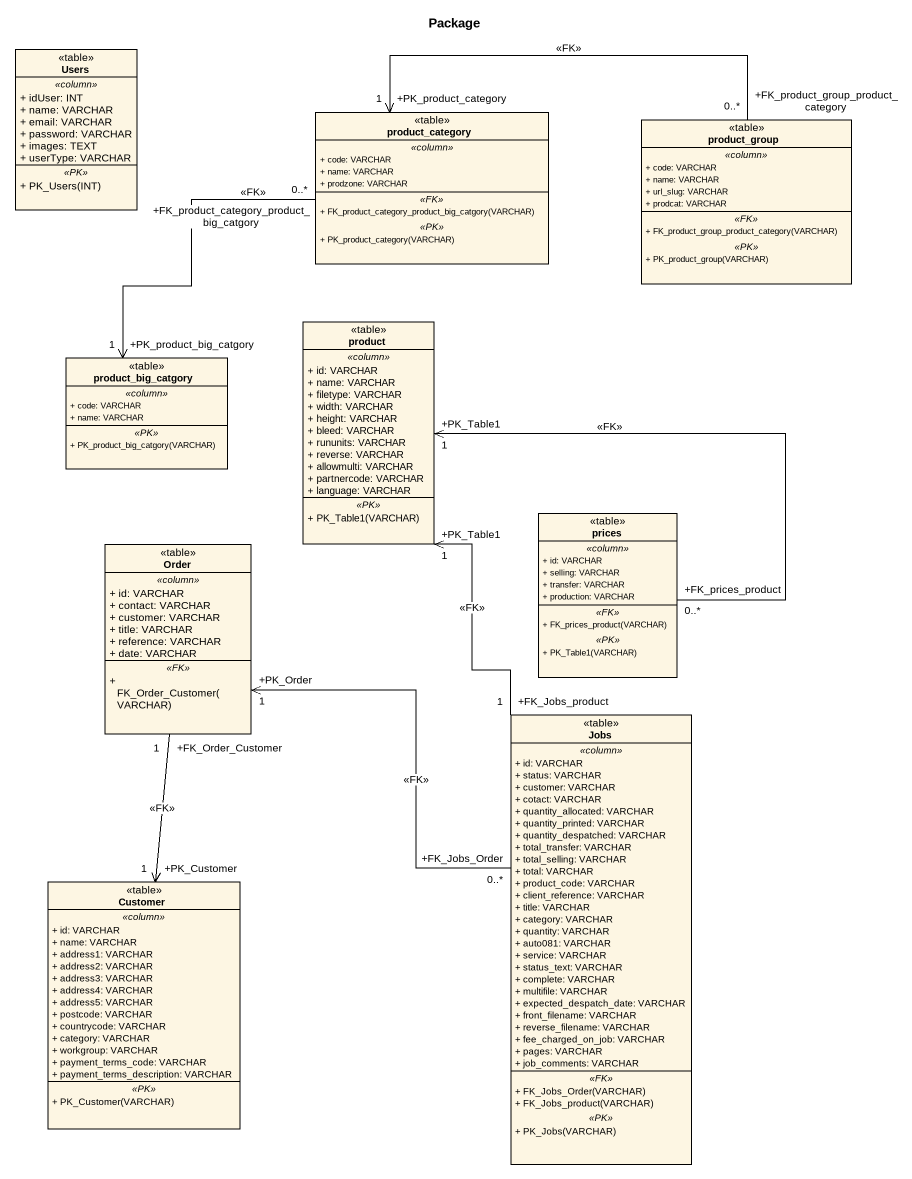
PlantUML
@startuml
title Package
hide circle
hide empty members
skinparam classAttributeIconSize 0
class Users <<table>> {
  .. <<column>> ..
  + idUser: INT
  + name: VARCHAR
  + email: VARCHAR
  + password: VARCHAR
  + images: TEXT
  + userType: VARCHAR
  .. <<PK>> ..
  + PK_Users(INT)
}
class product_category <<table>> {
  .. <<column>> ..
  + code: VARCHAR
  + name: VARCHAR
  + prodzone: VARCHAR
  .. <<FK>> ..
  + FK_product_category_product_big_catgory(VARCHAR)
  .. <<PK>> ..
  + PK_product_category(VARCHAR)
}
class product_group <<table>> {
  .. <<column>> ..
  + code: VARCHAR
  + name: VARCHAR
  + url_slug: VARCHAR
  + prodcat: VARCHAR
  .. <<FK>> ..
  + FK_product_group_product_category(VARCHAR)
  .. <<PK>> ..
  + PK_product_group(VARCHAR)
}
class product <<table>> {
  .. <<column>> ..
  + id: VARCHAR
  + name: VARCHAR
  + filetype: VARCHAR
  + width: VARCHAR
  + height: VARCHAR
  + bleed: VARCHAR
  + rununits: VARCHAR
  + reverse: VARCHAR
  + allowmulti: VARCHAR
  + partnercode: VARCHAR
  + language: VARCHAR
  .. <<PK>> ..
  + PK_Table1(VARCHAR)
}
class product_big_catgory <<table>> {
  .. <<column>> ..
  + code: VARCHAR
  + name: VARCHAR
  .. <<PK>> ..
  + PK_product_big_catgory(VARCHAR)
}
class Order <<table>> {
  .. <<column>> ..
  + id: VARCHAR
  + contact: VARCHAR
  + customer: VARCHAR
  + title: VARCHAR
  + reference: VARCHAR
  + date: VARCHAR
  .. <<FK>> ..
  + FK_Order_Customer(VARCHAR)
}
class prices <<table>> {
  .. <<column>> ..
  + id: VARCHAR
  + selling: VARCHAR
  + transfer: VARCHAR
  + production: VARCHAR
  .. <<FK>> ..
  + FK_prices_product(VARCHAR)
  .. <<PK>> ..
  + PK_Table1(VARCHAR)
}
class Jobs <<table>> {
  .. <<column>> ..
  + id: VARCHAR
  + status: VARCHAR
  + customer: VARCHAR
  + cotact: VARCHAR
  + quantity_allocated: VARCHAR
  + quantity_printed: VARCHAR
  + quantity_despatched: VARCHAR
  + total_transfer: VARCHAR
  + total_selling: VARCHAR
  + total: VARCHAR
  + product_code: VARCHAR
  + client_reference: VARCHAR
  + title: VARCHAR
  + category: VARCHAR
  + quantity: VARCHAR
  + auto081: VARCHAR
  + service: VARCHAR
  + status_text: VARCHAR
  + complete: VARCHAR
  + multifile: VARCHAR
  + expected_despatch_date: VARCHAR
  + front_filename: VARCHAR
  + reverse_filename: VARCHAR
  + fee_charged_on_job: VARCHAR
  + pages: VARCHAR
  + job_comments: VARCHAR
  .. <<FK>> ..
  + FK_Jobs_Order(VARCHAR)
  + FK_Jobs_product(VARCHAR)
  .. <<PK>> ..
  + PK_Jobs(VARCHAR)
}
class Customer <<table>> {
  .. <<column>> ..
  + id: VARCHAR
  + name: VARCHAR
  + address1: VARCHAR
  + address2: VARCHAR
  + address3: VARCHAR
  + address4: VARCHAR
  + address5: VARCHAR
  + postcode: VARCHAR
  + countrycode: VARCHAR
  + category: VARCHAR
  + workgroup: VARCHAR
  + payment_terms_code: VARCHAR
  + payment_terms_description: VARCHAR
  .. <<PK>> ..
  + PK_Customer(VARCHAR)
}
product_category "+FK_product_category_product_big_catgory\n0..*" --> "+PK_product_big_catgory\n1" product_big_catgory : <<FK>>
product_group "+FK_product_group_product_category\n0..*" -left-> "+PK_product_category\n1" product_category : <<FK>>
Order "+FK_Order_Customer\n1" --> "+PK_Customer\n1" Customer : <<FK>>
prices "+FK_prices_product\n0..*" -up-> "+PK_Table1\n1" product : <<FK>>
Jobs "+FK_Jobs_product\n1" -up-> "+PK_Table1\n1" product : <<FK>>
Jobs "+FK_Jobs_Order\n0..*" -up-> "+PK_Order\n1" Order : <<FK>>
@enduml
